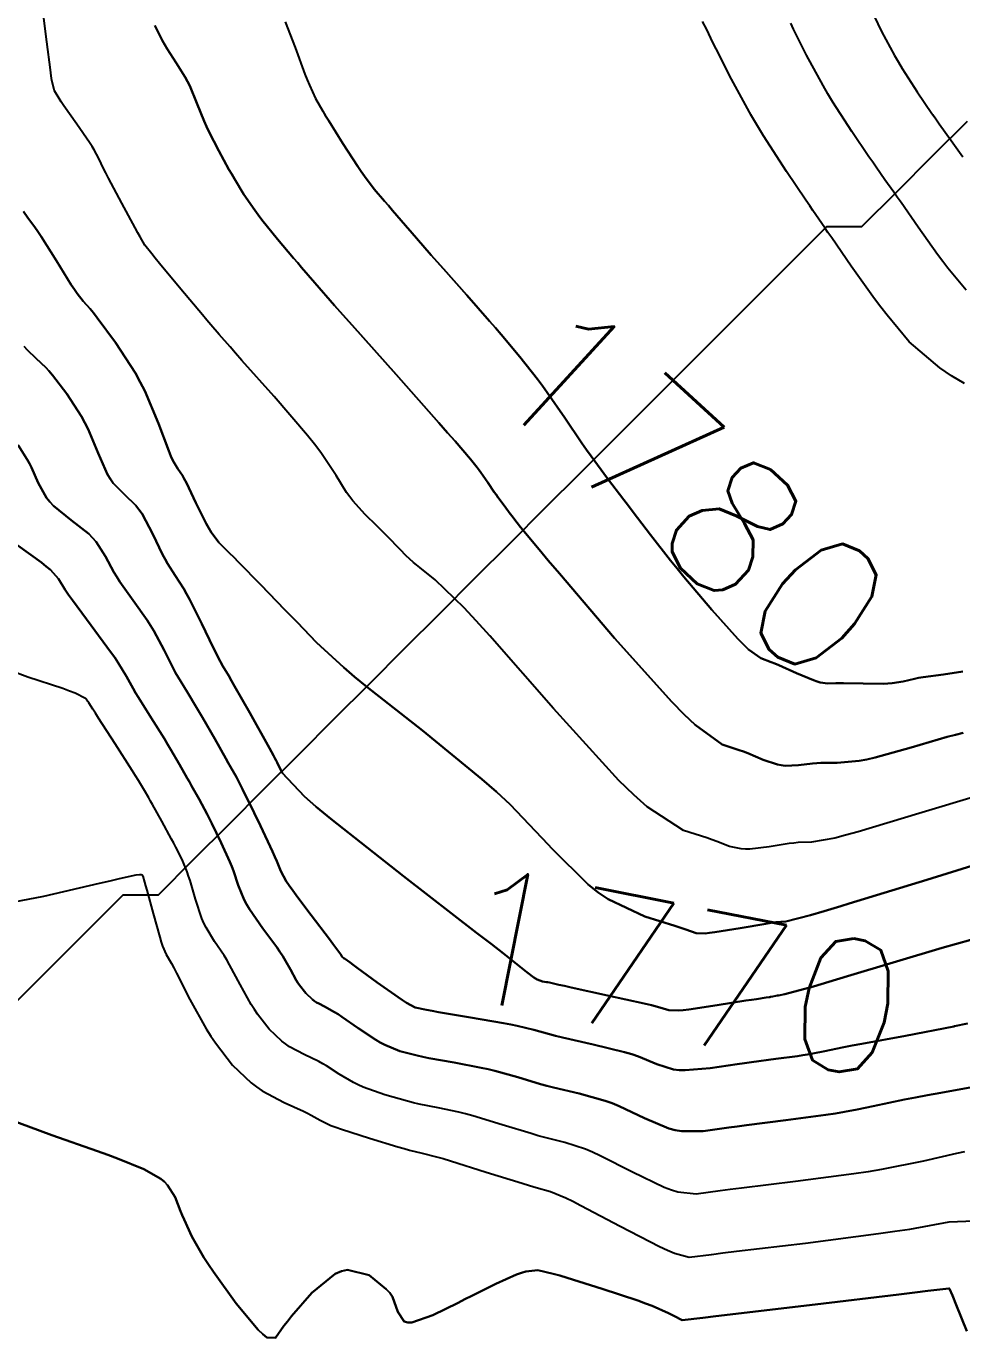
# Model space of a CAD drawing. Header units: metres. Extents: x 837475 to 838479, y 1189012 to 1191015.
# Drawn here: x 837868.24 to 837894.83, y 1189236.82 to 1189274.1 of the extents above; entities that cross this region are included whole.
import ezdxf

# ---------------------------------------------------------------- set-up
doc = ezdxf.new("R2010")
doc.units = ezdxf.units.M
doc.header["$LTSCALE"] = 0.3
for name, color, linetype in [('COTAS 10', 1, 'Continuous'), ('COTAS INT', 252, 'Continuous'), ('DRENAJE', 5, 'Continuous')]:
    doc.layers.add(name, color=color, linetype=linetype)
doc.styles.get("Standard").update_dxf_attribs({"font": 'simplex.shx'})

msp = doc.modelspace()

# ---------------------------------------------------------------- linework, layer by layer
at = {"layer": 'COTAS 10'}
for points, elevation in [([(837875.607, 1189274.225), (837875.883, 1189273.494), (837876.164, 1189272.742), (837876.23, 1189272.576), (837876.291, 1189272.428), (837876.467, 1189272.045), (837876.674, 1189271.688), (837876.753, 1189271.556), (837876.843, 1189271.411), (837877.246, 1189270.765), (837877.666, 1189270.118), (837877.766, 1189269.971), (837877.859, 1189269.838), (837878.134, 1189269.475), (837878.429, 1189269.127), (837878.535, 1189269.003), (837878.651, 1189268.868), (837879.144, 1189268.3), (837878.651, 1189268.868), (837878.535, 1189269.003), (837878.429, 1189269.127), (837878.134, 1189269.475), (837877.859, 1189269.838), (837877.766, 1189269.971), (837877.666, 1189270.118), (837877.246, 1189270.765), (837876.843, 1189271.411), (837876.753, 1189271.556), (837876.734, 1189271.589)], 1780), ([(837894.862, 1189255.758), (837894.316, 1189255.681), (837893.735, 1189255.599), (837893.604, 1189255.577), (837893.486, 1189255.556), (837893.168, 1189255.481), (837892.849, 1189255.427), (837892.732, 1189255.418), (837892.602, 1189255.413), (837892.026, 1189255.417), (837891.472, 1189255.431), (837891.254, 1189255.431), (837891.023, 1189255.417), (837890.809, 1189255.449), (837890.719, 1189255.477), (837890.616, 1189255.514), (837890.134, 1189255.718), (837889.633, 1189255.94), (837889.518, 1189255.988), (837889.414, 1189256.03), (837889.121, 1189256.137), (837888.771, 1189256.39), (837888.629, 1189256.525), (837888.469, 1189256.688), (837887.729, 1189257.512), (837886.936, 1189258.452), (837886.741, 1189258.688), (837886.558, 1189258.914), (837885.986, 1189259.643), (837885.494, 1189260.292), (837885.361, 1189260.467), (837885.229, 1189260.641), (837884.764, 1189261.252), (837884.3, 1189261.88), (837884.169, 1189262.065), (837884.037, 1189262.254), (837883.549, 1189262.974), (837883.053, 1189263.695), (837882.915, 1189263.885), (837882.777, 1189264.07), (837882.276, 1189264.702), (837881.739, 1189265.339), (837881.578, 1189265.526), (837881.411, 1189265.719), (837880.762, 1189266.455), (837880.1, 1189267.203), (837879.924, 1189267.403), (837879.752, 1189267.599), (837879.157, 1189268.283), (837879.144, 1189268.3), (837879.157, 1189268.283), (837879.752, 1189267.599), (837879.924, 1189267.403), (837880.1, 1189267.203), (837880.762, 1189266.455), (837881.411, 1189265.719), (837881.578, 1189265.526), (837881.739, 1189265.339), (837882.276, 1189264.702), (837882.777, 1189264.07), (837882.915, 1189263.885), (837883.053, 1189263.695), (837883.549, 1189262.974), (837884.037, 1189262.254), (837884.169, 1189262.065), (837884.3, 1189261.88), (837884.764, 1189261.252), (837885.229, 1189260.641), (837885.361, 1189260.467), (837885.494, 1189260.292), (837885.986, 1189259.643), (837886.558, 1189258.914), (837886.741, 1189258.688), (837886.936, 1189258.452), (837887.729, 1189257.512), (837888.469, 1189256.688), (837888.629, 1189256.525), (837888.771, 1189256.39), (837889.121, 1189256.137), (837889.414, 1189256.03), (837889.518, 1189255.988), (837889.633, 1189255.94), (837890.134, 1189255.718), (837890.616, 1189255.514), (837890.719, 1189255.477), (837890.809, 1189255.449), (837891.023, 1189255.417), (837891.254, 1189255.431), (837891.472, 1189255.431), (837892.026, 1189255.417), (837892.602, 1189255.413), (837892.732, 1189255.418), (837892.849, 1189255.427), (837893.168, 1189255.481), (837893.486, 1189255.556), (837893.604, 1189255.577), (837893.735, 1189255.599), (837894.316, 1189255.681), (837894.862, 1189255.758)], 1780), ([(837868.013, 1189262.194), (837868.275, 1189261.788), (837868.339, 1189261.673), (837868.398, 1189261.557), (837868.581, 1189261.125), (837868.819, 1189260.696), (837868.915, 1189260.58), (837869.023, 1189260.466), (837869.517, 1189260.067), (837870.019, 1189259.67), (837870.131, 1189259.559), (837870.232, 1189259.446), (837870.499, 1189259.031), (837870.736, 1189258.583), (837870.818, 1189258.449), (837870.907, 1189258.311), (837871.287, 1189257.776), (837871.681, 1189257.218), (837871.779, 1189257.065), (837871.871, 1189256.913), (837872.162, 1189256.369), (837872.42, 1189255.858), (837872.49, 1189255.727), (837872.561, 1189255.6), (837872.813, 1189255.18), (837873.086, 1189254.739), (837873.17, 1189254.598), (837873.257, 1189254.45), (837873.6, 1189253.851), (837873.916, 1189253.287), (837873.987, 1189253.161), (837874.05, 1189253.049), (837874.215, 1189252.754), (837874.39, 1189252.416), (837874.459, 1189252.276), (837874.538, 1189252.117), (837874.897, 1189251.375), (837875.241, 1189250.646), (837875.31, 1189250.495), (837875.367, 1189250.366), (837875.479, 1189250.083), (837875.635, 1189249.806), (837875.719, 1189249.681), (837875.822, 1189249.535), (837875.966, 1189249.342), (837875.822, 1189249.535), (837875.719, 1189249.681), (837875.635, 1189249.806), (837875.479, 1189250.083), (837875.367, 1189250.366), (837875.31, 1189250.495), (837875.241, 1189250.646), (837874.897, 1189251.375), (837874.538, 1189252.117), (837874.459, 1189252.276), (837874.39, 1189252.416), (837874.215, 1189252.754), (837874.05, 1189253.049), (837873.987, 1189253.161), (837873.916, 1189253.287), (837873.6, 1189253.851), (837873.257, 1189254.45), (837873.17, 1189254.598), (837873.086, 1189254.739), (837872.813, 1189255.18), (837872.561, 1189255.6), (837872.49, 1189255.727), (837872.42, 1189255.858), (837872.162, 1189256.369), (837871.871, 1189256.913), (837871.779, 1189257.065), (837871.681, 1189257.218), (837871.287, 1189257.776), (837870.907, 1189258.311), (837870.818, 1189258.449), (837870.736, 1189258.583), (837870.499, 1189259.031), (837870.232, 1189259.446), (837870.131, 1189259.559), (837870.019, 1189259.67), (837869.517, 1189260.067), (837869.023, 1189260.466), (837868.915, 1189260.58), (837868.819, 1189260.696), (837868.581, 1189261.125), (837868.398, 1189261.557), (837868.339, 1189261.673), (837868.275, 1189261.788), (837868.013, 1189262.194)], 1770), ([(837894.993, 1189245.76), (837894.626, 1189245.678), (837894.608, 1189245.675), (837893.23, 1189245.403), (837891.988, 1189245.181), (837891.718, 1189245.131), (837891.48, 1189245.086), (837890.889, 1189244.965), (837890.451, 1189244.878), (837890.31, 1189244.854), (837890.16, 1189244.831), (837889.548, 1189244.749), (837888.856, 1189244.66), (837888.655, 1189244.632), (837888.452, 1189244.603), (837887.685, 1189244.485), (837886.971, 1189244.426), (837886.8, 1189244.433), (837886.64, 1189244.451), (837886.162, 1189244.602), (837885.641, 1189244.82), (837885.455, 1189244.881), (837885.25, 1189244.942), (837884.359, 1189245.162), (837883.484, 1189245.36), (837883.29, 1189245.406), (837883.117, 1189245.449), (837882.665, 1189245.573), (837882.197, 1189245.689), (837882.013, 1189245.727), (837881.807, 1189245.766), (837880.868, 1189245.929), (837879.964, 1189246.081), (837879.779, 1189246.114), (837879.623, 1189246.142), (837879.298, 1189246.212), (837879.048, 1189246.347), (837878.939, 1189246.418), (837878.814, 1189246.502), (837878.221, 1189246.926), (837877.649, 1189247.343), (837877.538, 1189247.424), (837877.447, 1189247.489), (837877.288, 1189247.6), (837877.264, 1189247.613), (837877.257, 1189247.617), (837877.251, 1189247.622), (837877.23, 1189247.642), (837877.21, 1189247.667), (837877.205, 1189247.675), (837877.2, 1189247.684), (837877.181, 1189247.717), (837877.042, 1189247.91), (837876.96, 1189248.019), (837876.86, 1189248.152), (837876.343, 1189248.833), (837875.966, 1189249.342), (837876.343, 1189248.833), (837876.86, 1189248.152), (837876.96, 1189248.019), (837877.042, 1189247.91), (837877.181, 1189247.717), (837877.2, 1189247.684), (837877.205, 1189247.675), (837877.21, 1189247.667), (837877.23, 1189247.642), (837877.251, 1189247.622), (837877.257, 1189247.617), (837877.264, 1189247.613), (837877.288, 1189247.6), (837877.447, 1189247.489), (837877.538, 1189247.424), (837877.649, 1189247.343), (837878.221, 1189246.926), (837878.814, 1189246.502), (837878.939, 1189246.418), (837879.048, 1189246.347), (837879.298, 1189246.212), (837879.623, 1189246.142), (837879.779, 1189246.114), (837879.964, 1189246.081), (837880.868, 1189245.929), (837881.807, 1189245.766), (837882.013, 1189245.727), (837882.197, 1189245.689), (837882.665, 1189245.573), (837883.117, 1189245.449), (837883.29, 1189245.406), (837883.484, 1189245.36), (837884.359, 1189245.162), (837885.25, 1189244.942), (837885.455, 1189244.881), (837885.641, 1189244.82), (837886.162, 1189244.602), (837886.64, 1189244.451), (837886.8, 1189244.433), (837886.971, 1189244.426), (837887.685, 1189244.485), (837888.452, 1189244.603), (837888.655, 1189244.632), (837888.856, 1189244.66), (837889.548, 1189244.749), (837890.16, 1189244.831), (837890.31, 1189244.854), (837890.451, 1189244.878), (837890.889, 1189244.965), (837891.48, 1189245.086), (837891.718, 1189245.131), (837891.988, 1189245.181), (837893.23, 1189245.403), (837894.608, 1189245.675), (837894.626, 1189245.678), (837894.993, 1189245.76)], 1770)]:
    msp.add_lwpolyline(points, dxfattribs=dict(at, elevation=elevation))
at = {"layer": 'COTAS INT'}
for points, elevation in [([(837895.344, 1189252.248), (837893.614, 1189251.722), (837891.883, 1189251.205), (837891.525, 1189251.107), (837891.221, 1189251.029), (837890.561, 1189250.912), (837890.186, 1189250.899), (837890.06, 1189250.886), (837889.926, 1189250.871), (837889.362, 1189250.782), (837888.809, 1189250.715), (837888.681, 1189250.712), (837888.564, 1189250.717), (837888.232, 1189250.79), (837887.872, 1189250.932), (837887.737, 1189250.98), (837887.587, 1189251.03), (837886.921, 1189251.242), (837885.889, 1189251.916), (837885.509, 1189252.258), (837885.088, 1189252.668), (837883.229, 1189254.706), (837881.419, 1189256.776), (837881.03, 1189257.204), (837880.69, 1189257.57), (837879.864, 1189258.37), (837879.427, 1189258.714), (837879.332, 1189258.792), (837879.247, 1189258.863), (837879.034, 1189259.059), (837878.882, 1189259.219), (837878.836, 1189259.267), (837878.787, 1189259.317), (837878.598, 1189259.512), (837878.364, 1189259.747), (837878.288, 1189259.822), (837878.208, 1189259.902), (837877.874, 1189260.225), (837877.527, 1189260.608), (837877.437, 1189260.725), (837877.349, 1189260.848), (837877.056, 1189261.33), (837876.618, 1189261.987), (837876.439, 1189262.22), (837876.235, 1189262.474), (837875.289, 1189263.577), (837874.375, 1189264.605), (837874.191, 1189264.812), (837874.037, 1189264.986), (837873.727, 1189265.337), (837873.49, 1189265.616), (837873.381, 1189265.745), (837873.254, 1189265.897), (837872.636, 1189266.632), (837872.03, 1189267.36), (837871.909, 1189267.506), (837871.809, 1189267.629), (837871.618, 1189267.875), (837871.482, 1189268.114), (837871.416, 1189268.232), (837871.339, 1189268.374), (837870.958, 1189269.073), (837870.579, 1189269.784), (837870.502, 1189269.933), (837870.437, 1189270.06), (837870.304, 1189270.345), (837870.175, 1189270.585), (837870.113, 1189270.684), (837870.039, 1189270.797), (837869.678, 1189271.321), (837869.315, 1189271.841), (837869.241, 1189271.951), (837869.178, 1189272.047), (837869.045, 1189272.27), (837868.976, 1189272.559), (837868.953, 1189272.697), (837868.929, 1189272.86), (837868.827, 1189273.656), (837868.725, 1189274.479)], 1776), ([(837895.344, 1189252.248), (837893.614, 1189251.722), (837891.883, 1189251.205), (837891.525, 1189251.107), (837891.221, 1189251.029), (837890.561, 1189250.912), (837890.186, 1189250.899), (837890.06, 1189250.886), (837889.926, 1189250.871), (837889.362, 1189250.782), (837888.809, 1189250.715), (837888.681, 1189250.712), (837888.564, 1189250.717), (837888.232, 1189250.79), (837887.872, 1189250.932), (837887.737, 1189250.98), (837887.587, 1189251.03), (837886.921, 1189251.242), (837885.889, 1189251.916), (837885.509, 1189252.258), (837885.088, 1189252.668), (837883.229, 1189254.706), (837881.419, 1189256.776), (837881.03, 1189257.204), (837880.69, 1189257.57), (837879.864, 1189258.37), (837879.427, 1189258.714), (837879.332, 1189258.792), (837879.247, 1189258.863), (837879.034, 1189259.059), (837878.882, 1189259.219), (837878.836, 1189259.267), (837878.787, 1189259.317), (837878.598, 1189259.512), (837878.364, 1189259.747), (837878.288, 1189259.822), (837878.208, 1189259.902), (837877.874, 1189260.225), (837877.527, 1189260.608), (837877.437, 1189260.725), (837877.349, 1189260.848), (837877.056, 1189261.33), (837876.618, 1189261.987), (837876.439, 1189262.22), (837876.235, 1189262.474), (837875.289, 1189263.577), (837874.375, 1189264.605), (837874.191, 1189264.812), (837874.037, 1189264.986), (837873.727, 1189265.337), (837873.49, 1189265.616), (837873.381, 1189265.745), (837873.254, 1189265.897), (837872.636, 1189266.632), (837872.03, 1189267.36), (837871.909, 1189267.506), (837871.809, 1189267.629), (837871.618, 1189267.875), (837871.482, 1189268.114), (837871.416, 1189268.232), (837871.339, 1189268.374), (837870.958, 1189269.073), (837870.579, 1189269.784), (837870.502, 1189269.933), (837870.437, 1189270.06), (837870.304, 1189270.345), (837870.175, 1189270.585), (837870.113, 1189270.684), (837870.039, 1189270.797), (837869.678, 1189271.321), (837869.315, 1189271.841), (837869.241, 1189271.951), (837869.178, 1189272.047), (837869.045, 1189272.27), (837868.976, 1189272.559), (837868.953, 1189272.697), (837868.929, 1189272.86), (837868.827, 1189273.656), (837868.725, 1189274.479)], 1776), ([(837892.249, 1189274.589), (837892.549, 1189273.953), (837892.921, 1189273.271), (837893.031, 1189273.085), (837893.142, 1189272.899), (837893.568, 1189272.236), (837893.984, 1189271.625), (837894.09, 1189271.472), (837894.193, 1189271.326), (837894.528, 1189270.858), (837894.864, 1189270.391)], 1786), ([(837894.869, 1189254.019), (837894.652, 1189253.965), (837894.415, 1189253.902), (837893.391, 1189253.601), (837892.366, 1189253.316), (837892.129, 1189253.263), (837891.911, 1189253.221), (837891.294, 1189253.164), (837890.829, 1189253.165), (837890.708, 1189253.159), (837890.59, 1189253.151), (837890.192, 1189253.099), (837889.809, 1189253.082), (837889.7, 1189253.095), (837889.59, 1189253.115), (837889.183, 1189253.254), (837888.753, 1189253.436), (837888.628, 1189253.484), (837888.501, 1189253.53), (837888.021, 1189253.69), (837887.251, 1189254.245), (837886.94, 1189254.542), (837886.587, 1189254.901), (837884.962, 1189256.712), (837883.396, 1189258.543), (837883.081, 1189258.914), (837882.817, 1189259.226), (837882.291, 1189259.863), (837882.103, 1189260.112), (837882.052, 1189260.179), (837882.001, 1189260.245), (837881.823, 1189260.479), (837881.646, 1189260.72), (837881.595, 1189260.79), (837881.545, 1189260.863), (837881.358, 1189261.138), (837881.168, 1189261.414), (837881.115, 1189261.487), (837881.063, 1189261.558), (837880.871, 1189261.8), (837880.43, 1189262.308), (837880.219, 1189262.547), (837879.971, 1189262.828), (837878.754, 1189264.199), (837877.507, 1189265.601), (837877.239, 1189265.903), (837877.006, 1189266.167), (837876.442, 1189266.81), (837876.071, 1189267.242), (837875.958, 1189267.374), (837875.841, 1189267.512), (837875.385, 1189268.054), (837874.944, 1189268.599), (837874.838, 1189268.739), (837874.738, 1189268.873), (837874.432, 1189269.32), (837874.162, 1189269.762), (837874.085, 1189269.894), (837874.006, 1189270.031), (837873.713, 1189270.559), (837873.435, 1189271.106), (837873.366, 1189271.255), (837873.3, 1189271.401), (837873.093, 1189271.92), (837872.891, 1189272.405), (837872.829, 1189272.531), (837872.764, 1189272.653), (837872.508, 1189273.064), (837872.247, 1189273.462), (837872.18, 1189273.575), (837872.115, 1189273.691), (837871.897, 1189274.12)], 1778), ([(837871.897, 1189274.12), (837872.115, 1189273.691), (837872.18, 1189273.575), (837872.247, 1189273.462), (837872.508, 1189273.064), (837872.764, 1189272.653), (837872.829, 1189272.531), (837872.891, 1189272.405), (837873.093, 1189271.92), (837873.3, 1189271.401), (837873.366, 1189271.255), (837873.435, 1189271.106), (837873.713, 1189270.559), (837874.006, 1189270.031), (837874.085, 1189269.894), (837874.162, 1189269.762), (837874.432, 1189269.32), (837874.738, 1189268.873), (837874.838, 1189268.739), (837874.944, 1189268.599), (837875.385, 1189268.054), (837875.841, 1189267.512), (837875.958, 1189267.374), (837876.071, 1189267.242), (837876.442, 1189266.81), (837877.006, 1189266.167), (837877.239, 1189265.903), (837877.507, 1189265.601), (837878.754, 1189264.199), (837879.971, 1189262.828), (837880.219, 1189262.547), (837880.43, 1189262.308), (837880.871, 1189261.8), (837881.063, 1189261.558), (837881.115, 1189261.487), (837881.168, 1189261.414), (837881.358, 1189261.138), (837881.545, 1189260.863), (837881.595, 1189260.79), (837881.646, 1189260.72), (837881.823, 1189260.479), (837882.001, 1189260.245), (837882.052, 1189260.179), (837882.103, 1189260.112), (837882.291, 1189259.863), (837882.817, 1189259.226), (837883.081, 1189258.914), (837883.396, 1189258.543), (837884.962, 1189256.712), (837886.587, 1189254.901), (837886.94, 1189254.542), (837887.251, 1189254.245), (837888.021, 1189253.69), (837888.501, 1189253.53), (837888.628, 1189253.484), (837888.753, 1189253.436), (837889.183, 1189253.254), (837889.59, 1189253.115), (837889.7, 1189253.095), (837889.809, 1189253.082), (837890.192, 1189253.099), (837890.59, 1189253.151), (837890.708, 1189253.159), (837890.829, 1189253.165), (837891.294, 1189253.164), (837891.911, 1189253.221), (837892.129, 1189253.263), (837892.366, 1189253.316), (837893.391, 1189253.601), (837894.415, 1189253.902), (837894.652, 1189253.965), (837894.869, 1189254.019)], 1778), ([(837888.289, 1189272.602), (837887.85, 1189273.458), (837887.766, 1189273.625), (837887.698, 1189273.762), (837887.585, 1189274.007), (837887.463, 1189274.237)], 1782), ([(837894.912, 1189263.945), (837894.538, 1189264.17), (837894.205, 1189264.39), (837893.334, 1189265.131), (837892.711, 1189265.888), (837892.534, 1189266.117), (837892.355, 1189266.355), (837891.691, 1189267.282), (837891.138, 1189268.085), (837891.028, 1189268.243), (837890.938, 1189268.374), (837890.769, 1189268.617), (837890.599, 1189268.863), (837890.509, 1189268.997), (837890.4, 1189269.158), (837889.847, 1189269.978), (837889.196, 1189270.991), (837889.026, 1189271.275), (837888.859, 1189271.56), (837888.289, 1189272.602), (837887.85, 1189273.458), (837887.766, 1189273.625), (837887.698, 1189273.762), (837887.585, 1189274.007), (837887.463, 1189274.237)], 1782), ([(837894.956, 1189266.602), (837894.439, 1189267.23), (837894.292, 1189267.42), (837894.143, 1189267.617), (837893.592, 1189268.387), (837893.106, 1189269.09), (837892.998, 1189269.245), (837892.901, 1189269.383), (837892.648, 1189269.737), (837892.396, 1189270.095), (837892.3, 1189270.234), (837892.192, 1189270.392), (837891.707, 1189271.107), (837891.169, 1189271.945), (837891.028, 1189272.18), (837890.89, 1189272.416), (837890.419, 1189273.278), (837890.05, 1189274.023), (837889.976, 1189274.185)], 1784), ([(837894.912, 1189263.945), (837894.538, 1189264.17), (837894.205, 1189264.39), (837893.334, 1189265.131), (837892.711, 1189265.888), (837892.534, 1189266.117), (837892.355, 1189266.355), (837891.691, 1189267.282), (837891.138, 1189268.085), (837891.028, 1189268.243), (837890.938, 1189268.374), (837890.769, 1189268.617), (837890.599, 1189268.863), (837890.509, 1189268.997), (837890.4, 1189269.158), (837889.847, 1189269.978), (837889.196, 1189270.991), (837889.026, 1189271.275), (837888.859, 1189271.56), (837888.843, 1189271.589)], 1782), ([(837894.956, 1189266.602), (837894.439, 1189267.23), (837894.292, 1189267.42), (837894.143, 1189267.617), (837893.592, 1189268.387), (837893.106, 1189269.09), (837892.998, 1189269.245), (837892.901, 1189269.383), (837892.648, 1189269.737), (837892.396, 1189270.095), (837892.3, 1189270.234), (837892.192, 1189270.392), (837891.707, 1189271.107), (837891.398, 1189271.589)], 1784), ([(837894.009, 1189271.589), (837894.09, 1189271.472), (837894.193, 1189271.326), (837894.528, 1189270.858), (837894.864, 1189270.391)], 1786), ([(837868.166, 1189268.833), (837868.288, 1189268.658), (837868.493, 1189268.391), (837868.576, 1189268.269), (837868.67, 1189268.126), (837869.1, 1189267.433), (837869.524, 1189266.754), (837869.613, 1189266.619), (837869.689, 1189266.507), (837869.865, 1189266.292), (837870.063, 1189266.071), (837870.155, 1189265.955), (837870.262, 1189265.815), (837870.78, 1189265.113), (837871.345, 1189264.237), (837871.482, 1189263.989), (837871.61, 1189263.738), (837872.003, 1189262.808), (837872.292, 1189262.034), (837872.355, 1189261.882), (837872.411, 1189261.755), (837872.549, 1189261.521), (837872.683, 1189261.336), (837872.736, 1189261.241), (837872.795, 1189261.128), (837873.066, 1189260.558), (837873.358, 1189259.964), (837873.431, 1189259.834), (837873.5, 1189259.719), (837873.721, 1189259.43), (837874.024, 1189259.129), (837874.145, 1189259.007), (837874.281, 1189258.869), (837874.908, 1189258.228), (837875.596, 1189257.519), (837875.771, 1189257.337), (837875.94, 1189257.162), (837876.493, 1189256.582), (837877.266, 1189255.871), (837877.573, 1189255.613), (837877.919, 1189255.329), (837879.507, 1189254.081), (837881.195, 1189252.704), (837881.606, 1189252.337), (837881.993, 1189251.978), (837883.074, 1189250.849), (837881.993, 1189251.978), (837881.606, 1189252.337), (837881.195, 1189252.704), (837879.507, 1189254.081), (837877.919, 1189255.329), (837877.573, 1189255.613), (837877.266, 1189255.871), (837876.493, 1189256.582), (837875.94, 1189257.162), (837875.771, 1189257.337), (837875.596, 1189257.519), (837874.908, 1189258.228), (837874.281, 1189258.869), (837874.145, 1189259.007), (837874.024, 1189259.129), (837873.721, 1189259.43), (837873.5, 1189259.719), (837873.431, 1189259.834), (837873.358, 1189259.964), (837873.066, 1189260.558), (837872.795, 1189261.128), (837872.736, 1189261.241), (837872.683, 1189261.336), (837872.549, 1189261.521), (837872.411, 1189261.755), (837872.355, 1189261.882), (837872.292, 1189262.034), (837872.003, 1189262.808), (837871.61, 1189263.738), (837871.482, 1189263.989), (837871.345, 1189264.237), (837870.78, 1189265.113), (837870.262, 1189265.815), (837870.155, 1189265.955), (837870.063, 1189266.071), (837869.865, 1189266.292), (837869.689, 1189266.507), (837869.613, 1189266.619), (837869.524, 1189266.754), (837869.1, 1189267.433), (837868.67, 1189268.126), (837868.576, 1189268.269), (837868.493, 1189268.391), (837868.288, 1189268.658), (837868.166, 1189268.833)], 1774), ([(837868.185, 1189265.003), (837868.267, 1189264.903), (837868.524, 1189264.655), (837868.797, 1189264.406), (837868.888, 1189264.305), (837868.986, 1189264.189), (837869.396, 1189263.653), (837869.81, 1189263.013), (837869.91, 1189262.831), (837870.004, 1189262.647), (837870.292, 1189261.967), (837870.556, 1189261.365), (837870.635, 1189261.231), (837870.717, 1189261.111), (837871.033, 1189260.794), (837871.36, 1189260.484), (837871.448, 1189260.368), (837871.535, 1189260.239), (837871.84, 1189259.667), (837872.12, 1189259.086), (837872.191, 1189258.952), (837872.259, 1189258.83), (837872.48, 1189258.487), (837872.719, 1189258.114), (837872.798, 1189257.973), (837872.882, 1189257.816), (837873.233, 1189257.115), (837873.56, 1189256.441), (837873.63, 1189256.301), (837873.691, 1189256.181), (837873.834, 1189255.918), (837874.002, 1189255.634), (837874.078, 1189255.501), (837874.167, 1189255.345), (837874.595, 1189254.586), (837875.158, 1189253.584), (837875.274, 1189253.378), (837875.322, 1189253.281), (837875.346, 1189253.232), (837875.375, 1189253.173), (837875.516, 1189252.88), (837876.149, 1189252.212), (837876.475, 1189251.929), (837876.149, 1189252.212), (837875.516, 1189252.88), (837875.375, 1189253.173), (837875.346, 1189253.232), (837875.322, 1189253.281), (837875.274, 1189253.378), (837875.158, 1189253.584), (837874.595, 1189254.586), (837874.167, 1189255.345), (837874.078, 1189255.501), (837874.002, 1189255.634), (837873.834, 1189255.918), (837873.691, 1189256.181), (837873.63, 1189256.301), (837873.56, 1189256.441), (837873.233, 1189257.115), (837872.882, 1189257.816), (837872.798, 1189257.973), (837872.719, 1189258.114), (837872.48, 1189258.487), (837872.259, 1189258.83), (837872.191, 1189258.952), (837872.12, 1189259.086), (837871.84, 1189259.667), (837871.535, 1189260.239), (837871.448, 1189260.368), (837871.36, 1189260.484), (837871.033, 1189260.794), (837870.717, 1189261.111), (837870.635, 1189261.231), (837870.556, 1189261.365), (837870.292, 1189261.967), (837870.004, 1189262.647), (837869.91, 1189262.831), (837869.81, 1189263.013), (837869.396, 1189263.653), (837868.986, 1189264.189), (837868.888, 1189264.305), (837868.797, 1189264.406), (837868.524, 1189264.655), (837868.267, 1189264.903), (837868.185, 1189265.003)], 1772), ([(837868.002, 1189259.339), (837868.678, 1189258.857), (837868.814, 1189258.749), (837868.929, 1189258.653), (837869.157, 1189258.396), (837869.351, 1189258.08), (837869.445, 1189257.945), (837869.555, 1189257.791), (837870.094, 1189257.065), (837870.643, 1189256.322), (837870.759, 1189256.157), (837870.86, 1189256.009), (837871.092, 1189255.622), (837871.279, 1189255.275), (837871.35, 1189255.153), (837871.43, 1189255.02), (837871.792, 1189254.443), (837872.17, 1189253.844), (837872.261, 1189253.696), (837872.346, 1189253.556), (837872.604, 1189253.115), (837872.821, 1189252.727), (837872.881, 1189252.621), (837872.941, 1189252.514), (837873.156, 1189252.13), (837873.382, 1189251.708), (837873.449, 1189251.577), (837873.519, 1189251.44), (837873.785, 1189250.896), (837874.03, 1189250.356), (837874.085, 1189250.221), (837874.134, 1189250.093), (837874.268, 1189249.684), (837874.436, 1189249.274), (837874.507, 1189249.145), (837874.588, 1189249.009), (837874.969, 1189248.461), (837875.364, 1189247.922), (837875.453, 1189247.791), (837875.533, 1189247.669), (837875.611, 1189247.536), (837875.533, 1189247.669), (837875.453, 1189247.791), (837875.364, 1189247.922), (837874.969, 1189248.461), (837874.588, 1189249.009), (837874.507, 1189249.145), (837874.436, 1189249.274), (837874.268, 1189249.684), (837874.134, 1189250.093), (837874.085, 1189250.221), (837874.03, 1189250.356), (837873.785, 1189250.896), (837873.519, 1189251.44), (837873.449, 1189251.577), (837873.382, 1189251.708), (837873.156, 1189252.13), (837872.941, 1189252.514), (837872.881, 1189252.621), (837872.821, 1189252.727), (837872.604, 1189253.115), (837872.346, 1189253.556), (837872.261, 1189253.696), (837872.17, 1189253.844), (837871.792, 1189254.443), (837871.43, 1189255.02), (837871.35, 1189255.153), (837871.279, 1189255.275), (837871.092, 1189255.622), (837870.86, 1189256.009), (837870.759, 1189256.157), (837870.643, 1189256.322), (837870.094, 1189257.065), (837869.555, 1189257.791), (837869.445, 1189257.945), (837869.351, 1189258.08), (837869.157, 1189258.396), (837868.929, 1189258.653), (837868.814, 1189258.749), (837868.678, 1189258.857), (837868.002, 1189259.339)], 1768), ([(837894.911, 1189242.106), (837894.683, 1189242.057), (837893.741, 1189241.844), (837892.555, 1189241.609), (837892.173, 1189241.545), (837891.767, 1189241.482), (837890.108, 1189241.261), (837888.574, 1189241.075), (837888.247, 1189241.034), (837887.962, 1189240.997), (837887.286, 1189240.903), (837886.765, 1189240.961), (837886.578, 1189241.019), (837886.371, 1189241.096), (837885.471, 1189241.531), (837884.554, 1189241.998), (837884.337, 1189242.096), (837884.137, 1189242.181), (837883.549, 1189242.374), (837882.982, 1189242.516), (837882.796, 1189242.568), (837882.596, 1189242.626), (837881.767, 1189242.881), (837880.934, 1189243.131), (837880.731, 1189243.186), (837880.54, 1189243.235), (837879.952, 1189243.359), (837879.409, 1189243.467), (837879.247, 1189243.505), (837879.08, 1189243.548), (837878.434, 1189243.732), (837877.821, 1189243.949), (837877.675, 1189244.012), (837877.54, 1189244.076), (837877.136, 1189244.315), (837876.778, 1189244.551), (837876.672, 1189244.612), (837876.563, 1189244.672), (837876.143, 1189244.872), (837875.723, 1189245.098), (837875.613, 1189245.174), (837875.507, 1189245.256), (837875.149, 1189245.599), (837874.817, 1189246.025), (837874.727, 1189246.159), (837874.638, 1189246.3), (837874.324, 1189246.867), (837874.025, 1189247.427), (837873.946, 1189247.564), (837873.867, 1189247.692), (837873.596, 1189248.089), (837873.354, 1189248.482), (837873.294, 1189248.608), (837873.237, 1189248.742), (837873.058, 1189249.286), (837872.902, 1189249.82), (837872.86, 1189249.947), (837872.819, 1189250.065), (837872.674, 1189250.418), (837872.499, 1189250.764), (837872.439, 1189250.878), (837872.374, 1189251), (837872.097, 1189251.505), (837871.833, 1189251.979), (837871.776, 1189252.08), (837871.727, 1189252.168), (837871.608, 1189252.38), (837871.436, 1189252.661), (837871.353, 1189252.793), (837871.254, 1189252.949), (837870.77, 1189253.706), (837870.3, 1189254.439), (837870.21, 1189254.579), (837870.138, 1189254.692), (837870.021, 1189254.875), (837870.006, 1189254.897), (837869.997, 1189254.909), (837869.986, 1189254.924), (837869.93, 1189254.998), (837869.637, 1189255.146), (837869.477, 1189255.207), (837869.283, 1189255.277), (837868.293, 1189255.604), (837867.274, 1189255.981)], 1766), ([(837894.911, 1189242.106), (837894.683, 1189242.057), (837893.741, 1189241.844), (837892.555, 1189241.609), (837892.173, 1189241.545), (837891.767, 1189241.482), (837890.108, 1189241.261), (837888.574, 1189241.075), (837888.247, 1189241.034), (837887.962, 1189240.997), (837887.286, 1189240.903), (837886.765, 1189240.961), (837886.578, 1189241.019), (837886.371, 1189241.096), (837885.471, 1189241.531), (837884.554, 1189241.998), (837884.337, 1189242.096), (837884.137, 1189242.181), (837883.549, 1189242.374), (837882.982, 1189242.516), (837882.796, 1189242.568), (837882.596, 1189242.626), (837881.767, 1189242.881), (837880.934, 1189243.131), (837880.731, 1189243.186), (837880.54, 1189243.235), (837879.952, 1189243.359), (837879.409, 1189243.467), (837879.247, 1189243.505), (837879.08, 1189243.548), (837878.434, 1189243.732), (837877.821, 1189243.949), (837877.675, 1189244.012), (837877.54, 1189244.076), (837877.136, 1189244.315), (837876.778, 1189244.551), (837876.672, 1189244.612), (837876.563, 1189244.672), (837876.143, 1189244.872), (837875.723, 1189245.098), (837875.613, 1189245.174), (837875.507, 1189245.256), (837875.149, 1189245.599), (837874.817, 1189246.025), (837874.727, 1189246.159), (837874.638, 1189246.3), (837874.324, 1189246.867), (837874.025, 1189247.427), (837873.946, 1189247.564), (837873.867, 1189247.692), (837873.596, 1189248.089), (837873.354, 1189248.482), (837873.294, 1189248.608), (837873.237, 1189248.742), (837873.058, 1189249.286), (837872.902, 1189249.82), (837872.86, 1189249.947), (837872.819, 1189250.065), (837872.674, 1189250.418), (837872.499, 1189250.764), (837872.439, 1189250.878), (837872.374, 1189251), (837872.097, 1189251.505), (837871.833, 1189251.979), (837871.776, 1189252.08), (837871.727, 1189252.168), (837871.608, 1189252.38), (837871.436, 1189252.661), (837871.353, 1189252.793), (837871.254, 1189252.949), (837870.77, 1189253.706), (837870.3, 1189254.439), (837870.21, 1189254.579), (837870.138, 1189254.692), (837870.021, 1189254.875), (837870.006, 1189254.897), (837869.997, 1189254.909), (837869.986, 1189254.924), (837869.93, 1189254.998), (837869.637, 1189255.146), (837869.477, 1189255.207), (837869.283, 1189255.277), (837868.293, 1189255.604), (837867.274, 1189255.981)], 1766), ([(837895.092, 1189248.136), (837894.274, 1189247.909), (837891.586, 1189247.1), (837891.055, 1189246.942), (837890.617, 1189246.813), (837889.803, 1189246.589), (837889.622, 1189246.556), (837889.583, 1189246.549), (837889.548, 1189246.542), (837889.462, 1189246.525), (837889.399, 1189246.512), (837889.378, 1189246.509), (837889.357, 1189246.505), (837889.268, 1189246.494), (837888.996, 1189246.453), (837888.86, 1189246.432), (837888.696, 1189246.406), (837887.884, 1189246.276), (837887.073, 1189246.158), (837886.911, 1189246.14), (837886.775, 1189246.128), (837886.508, 1189246.137), (837886.185, 1189246.232), (837886.013, 1189246.274), (837885.807, 1189246.322), (837884.764, 1189246.556), (837883.735, 1189246.781), (837883.537, 1189246.825), (837883.377, 1189246.86), (837883.113, 1189246.919), (837883.072, 1189246.928), (837883.052, 1189246.932), (837883.029, 1189246.936), (837882.916, 1189246.955), (837882.764, 1189247.009), (837882.717, 1189247.035), (837882.668, 1189247.066), (837882.47, 1189247.219), (837881.803, 1189247.748), (837881.458, 1189248.017), (837881.043, 1189248.338), (837878.966, 1189249.94), (837876.897, 1189251.575), (837876.488, 1189251.917), (837876.475, 1189251.929), (837876.488, 1189251.917), (837876.897, 1189251.575), (837878.966, 1189249.94), (837881.043, 1189248.338), (837881.458, 1189248.017), (837881.803, 1189247.748), (837882.47, 1189247.219), (837882.668, 1189247.066), (837882.717, 1189247.035), (837882.764, 1189247.009), (837882.916, 1189246.955), (837883.029, 1189246.936), (837883.052, 1189246.932), (837883.072, 1189246.928), (837883.113, 1189246.919), (837883.377, 1189246.86), (837883.537, 1189246.825), (837883.735, 1189246.781), (837884.764, 1189246.556), (837885.807, 1189246.322), (837886.013, 1189246.274), (837886.185, 1189246.232), (837886.508, 1189246.137), (837886.775, 1189246.128), (837886.911, 1189246.14), (837887.073, 1189246.158), (837887.884, 1189246.276), (837888.696, 1189246.406), (837888.86, 1189246.432), (837888.996, 1189246.453), (837889.268, 1189246.494), (837889.357, 1189246.505), (837889.378, 1189246.509), (837889.399, 1189246.512), (837889.462, 1189246.525), (837889.548, 1189246.542), (837889.583, 1189246.549), (837889.622, 1189246.556), (837889.803, 1189246.589), (837890.617, 1189246.813), (837891.055, 1189246.942), (837891.586, 1189247.1), (837894.274, 1189247.909), (837895.092, 1189248.136)], 1772), ([(837896.272, 1189250.595), (837893.838, 1189249.843), (837891.631, 1189249.166), (837891.399, 1189249.094), (837890.922, 1189248.952), (837890.53, 1189248.838), (837889.828, 1189248.66), (837889.543, 1189248.633), (837889.413, 1189248.614), (837889.262, 1189248.59), (837888.532, 1189248.465), (837887.81, 1189248.348), (837887.663, 1189248.33), (837887.538, 1189248.318), (837887.281, 1189248.327), (837886.991, 1189248.429), (837886.847, 1189248.475), (837886.674, 1189248.53), (837885.82, 1189248.795), (837884.786, 1189249.286), (837884.5, 1189249.483), (837884.214, 1189249.706), (837883.183, 1189250.734), (837883.074, 1189250.849), (837883.183, 1189250.734), (837884.214, 1189249.706), (837884.5, 1189249.483), (837884.786, 1189249.286), (837885.82, 1189248.795), (837886.674, 1189248.53), (837886.847, 1189248.475), (837886.991, 1189248.429), (837887.281, 1189248.327), (837887.538, 1189248.318), (837887.663, 1189248.33), (837887.81, 1189248.348), (837888.532, 1189248.465), (837889.262, 1189248.59), (837889.413, 1189248.614), (837889.543, 1189248.633), (837889.828, 1189248.66), (837890.53, 1189248.838), (837890.922, 1189248.952), (837891.399, 1189249.094), (837891.631, 1189249.166), (837893.838, 1189249.843), (837896.272, 1189250.595)], 1774), ([(837867.1, 1189249.062), (837868.741, 1189249.375), (837870.322, 1189249.743), (837870.634, 1189249.815), (837870.891, 1189249.874), (837871.368, 1189249.981), (837871.469, 1189249.994), (837871.49, 1189249.994), (837871.507, 1189249.993), (837871.541, 1189249.978), (837871.553, 1189249.957), (837871.557, 1189249.949), (837871.562, 1189249.94), (837871.608, 1189249.775), (837871.635, 1189249.673), (837871.669, 1189249.546), (837871.847, 1189248.887), (837872.038, 1189248.209), (837872.081, 1189248.072), (837872.12, 1189247.956), (837872.223, 1189247.717), (837872.371, 1189247.462), (837872.438, 1189247.336), (837872.517, 1189247.186), (837872.895, 1189246.443), (837873.357, 1189245.609), (837873.488, 1189245.401), (837873.62, 1189245.204), (837874.108, 1189244.577), (837874.635, 1189244.072), (837874.791, 1189243.952), (837874.952, 1189243.84), (837875.57, 1189243.508), (837876.121, 1189243.263), (837876.239, 1189243.206), (837876.343, 1189243.155), (837876.593, 1189243.01), (837876.902, 1189242.862), (837877.043, 1189242.809), (837877.208, 1189242.75), (837878.002, 1189242.493), (837878.809, 1189242.251), (837878.981, 1189242.201), (837879.132, 1189242.16), (837879.494, 1189242.074), (837879.906, 1189241.97), (837880.089, 1189241.916), (837880.302, 1189241.853), (837881.319, 1189241.535), (837882.336, 1189241.214), (837882.549, 1189241.149), (837882.732, 1189241.094), (837883.144, 1189240.98), (837883.58, 1189240.8), (837883.778, 1189240.703), (837884.01, 1189240.586), (837885.125, 1189239.995), (837886.237, 1189239.419), (837886.467, 1189239.312), (837886.663, 1189239.228), (837887.087, 1189239.113), (837887.717, 1189239.195), (837888.043, 1189239.235), (837888.433, 1189239.282), (837890.389, 1189239.517), (837892.465, 1189239.783), (837892.931, 1189239.85), (837893.351, 1189239.914), (837894.475, 1189240.123), (837895.182, 1189240.152)], 1764), ([(837867.1, 1189249.062), (837868.741, 1189249.375), (837870.322, 1189249.743), (837870.634, 1189249.815), (837870.891, 1189249.874), (837871.368, 1189249.981), (837871.469, 1189249.994), (837871.49, 1189249.994), (837871.507, 1189249.993), (837871.541, 1189249.978), (837871.553, 1189249.957), (837871.557, 1189249.949), (837871.562, 1189249.94), (837871.608, 1189249.775), (837871.635, 1189249.673), (837871.669, 1189249.546), (837871.847, 1189248.887), (837872.038, 1189248.209), (837872.081, 1189248.072), (837872.12, 1189247.956), (837872.223, 1189247.717), (837872.371, 1189247.462), (837872.438, 1189247.336), (837872.517, 1189247.186), (837872.895, 1189246.443), (837873.357, 1189245.609), (837873.488, 1189245.401), (837873.62, 1189245.204), (837874.108, 1189244.577), (837874.635, 1189244.072), (837874.791, 1189243.952), (837874.952, 1189243.84), (837875.57, 1189243.508), (837876.121, 1189243.263), (837876.239, 1189243.206), (837876.343, 1189243.155), (837876.593, 1189243.01), (837876.902, 1189242.862), (837877.043, 1189242.809), (837877.208, 1189242.75), (837878.002, 1189242.493), (837878.809, 1189242.251), (837878.981, 1189242.201), (837879.132, 1189242.16), (837879.494, 1189242.074), (837879.906, 1189241.97), (837880.089, 1189241.916), (837880.302, 1189241.853), (837881.319, 1189241.535), (837882.336, 1189241.214), (837882.549, 1189241.149), (837882.732, 1189241.094), (837883.144, 1189240.98), (837883.58, 1189240.8), (837883.778, 1189240.703), (837884.01, 1189240.586), (837885.125, 1189239.995), (837886.237, 1189239.419), (837886.467, 1189239.312), (837886.663, 1189239.228), (837887.087, 1189239.113), (837887.717, 1189239.195), (837888.043, 1189239.235), (837888.433, 1189239.282), (837890.389, 1189239.517), (837892.465, 1189239.783), (837892.931, 1189239.85), (837893.351, 1189239.914), (837894.475, 1189240.123), (837895.182, 1189240.152)], 1764), ([(837895.322, 1189243.984), (837894.237, 1189243.788), (837893.859, 1189243.719), (837893.519, 1189243.654), (837893.207, 1189243.593), (837892.315, 1189243.404), (837891.854, 1189243.313), (837892.315, 1189243.404), (837893.207, 1189243.593), (837893.519, 1189243.654), (837893.859, 1189243.719), (837894.237, 1189243.788), (837895.322, 1189243.984)], 1768), ([(837867.723, 1189243.045), (837868.967, 1189242.586), (837870.269, 1189242.132), (837870.567, 1189242.024), (837870.837, 1189241.922), (837871.586, 1189241.617), (837872.069, 1189241.338), (837872.173, 1189241.253), (837872.263, 1189241.165), (837872.477, 1189240.819), (837872.628, 1189240.425), (837872.677, 1189240.306), (837872.731, 1189240.184), (837872.952, 1189239.707), (837873.293, 1189239.108), (837873.423, 1189238.908), (837873.567, 1189238.694), (837874.213, 1189237.798), (837874.837, 1189237.046), (837874.967, 1189236.922), (837875.078, 1189236.835), (837875.326, 1189236.824), (837875.561, 1189237.159), (837875.665, 1189237.289), (837875.785, 1189237.435), (837876.358, 1189238.099), (837877.023, 1189238.644), (837877.201, 1189238.715), (837877.377, 1189238.752), (837877.988, 1189238.599), (837878.476, 1189238.21), (837878.573, 1189238.098), (837878.654, 1189237.985), (837878.808, 1189237.562), (837878.989, 1189237.283), (837879.086, 1189237.26), (837879.203, 1189237.262), (837879.798, 1189237.466), (837880.515, 1189237.821), (837880.71, 1189237.918), (837880.904, 1189238.015), (837881.588, 1189238.359), (837882.181, 1189238.625), (837882.317, 1189238.673), (837882.44, 1189238.71), (837882.78, 1189238.748), (837883.218, 1189238.645), (837883.404, 1189238.593), (837883.617, 1189238.53), (837884.616, 1189238.217), (837885.623, 1189237.879), (837885.841, 1189237.8), (837886.032, 1189237.729), (837886.5, 1189237.525), (837886.74, 1189237.396), (837886.786, 1189237.372), (837886.824, 1189237.352), (837886.888, 1189237.322), (837887.472, 1189237.392), (837887.838, 1189237.435), (837890.669, 1189237.773), (837893.047, 1189238.057), (837893.502, 1189238.112), (837893.869, 1189238.156), (837894.46, 1189238.228), (837894.474, 1189238.228), (837894.48, 1189238.226), (837894.487, 1189238.217), (837894.565, 1189238.024), (837894.67, 1189237.762), (837894.974, 1189237.008)], 1762), ([(837894.974, 1189237.008), (837894.67, 1189237.762), (837894.565, 1189238.024), (837894.487, 1189238.217), (837894.48, 1189238.226), (837894.474, 1189238.228), (837894.46, 1189238.228), (837893.869, 1189238.156), (837893.502, 1189238.112), (837893.047, 1189238.057), (837890.669, 1189237.773), (837887.838, 1189237.435), (837887.472, 1189237.392), (837886.888, 1189237.322), (837886.824, 1189237.352), (837886.786, 1189237.372), (837886.74, 1189237.396), (837886.5, 1189237.525), (837886.032, 1189237.729), (837885.841, 1189237.8), (837885.623, 1189237.879), (837884.616, 1189238.217), (837883.617, 1189238.53), (837883.404, 1189238.593), (837883.218, 1189238.645), (837882.78, 1189238.748), (837882.44, 1189238.71), (837882.317, 1189238.673), (837882.181, 1189238.625), (837881.588, 1189238.359), (837880.904, 1189238.015), (837880.71, 1189237.918), (837880.515, 1189237.821), (837879.798, 1189237.466), (837879.203, 1189237.262), (837879.086, 1189237.26), (837878.989, 1189237.283), (837878.808, 1189237.562), (837878.654, 1189237.985), (837878.573, 1189238.098), (837878.476, 1189238.21), (837877.988, 1189238.599), (837877.377, 1189238.752), (837877.201, 1189238.715), (837877.023, 1189238.644), (837876.358, 1189238.099), (837875.785, 1189237.435), (837875.665, 1189237.289), (837875.561, 1189237.159), (837875.326, 1189236.824), (837875.078, 1189236.835), (837874.967, 1189236.922), (837874.837, 1189237.046), (837874.213, 1189237.798), (837873.567, 1189238.694), (837873.423, 1189238.908), (837873.293, 1189239.108), (837872.952, 1189239.707), (837872.731, 1189240.184), (837872.677, 1189240.306), (837872.628, 1189240.425), (837872.477, 1189240.819), (837872.263, 1189241.165), (837872.173, 1189241.253), (837872.069, 1189241.338), (837871.586, 1189241.617), (837870.837, 1189241.922), (837870.567, 1189242.024), (837870.269, 1189242.132), (837868.967, 1189242.586), (837867.723, 1189243.045)], 1762)]:
    msp.add_lwpolyline(points, dxfattribs=dict(at, elevation=elevation))
at = {"layer": 'COTAS INT', "elevation": 1768}
msp.add_lwpolyline([(837876.556, 1189246.322), (837876.716, 1189246.236), (837877.005, 1189246.08), (837877.105, 1189246.018), (837877.214, 1189245.947), (837877.678, 1189245.621), (837878.177, 1189245.289), (837878.307, 1189245.215), (837878.434, 1189245.148), (837878.866, 1189244.972), (837879.352, 1189244.845), (837879.513, 1189244.81), (837879.686, 1189244.774), (837880.41, 1189244.644), (837881.173, 1189244.501), (837881.372, 1189244.457), (837881.565, 1189244.41), (837882.216, 1189244.227), (837882.856, 1189244.037), (837883.043, 1189243.987), (837883.233, 1189243.938), (837883.954, 1189243.768), (837884.693, 1189243.561), (837884.896, 1189243.488), (837885.097, 1189243.409), (837885.816, 1189243.066), (837886.506, 1189242.774), (837886.689, 1189242.726), (837886.868, 1189242.693), (837887.486, 1189242.694), (837888.207, 1189242.8), (837888.451, 1189242.833), (837888.715, 1189242.868), (837889.828, 1189243.005), (837890.964, 1189243.157), (837891.241, 1189243.2), (837891.503, 1189243.243), (837891.854, 1189243.313), (837891.503, 1189243.243), (837891.241, 1189243.2), (837890.964, 1189243.157), (837889.828, 1189243.005), (837888.715, 1189242.868), (837888.451, 1189242.833), (837888.207, 1189242.8), (837887.486, 1189242.694), (837886.868, 1189242.693), (837886.689, 1189242.726), (837886.506, 1189242.774), (837885.816, 1189243.066), (837885.097, 1189243.409), (837884.896, 1189243.488), (837884.693, 1189243.561), (837883.954, 1189243.768), (837883.233, 1189243.938), (837883.043, 1189243.987), (837882.856, 1189244.037), (837882.216, 1189244.227), (837881.565, 1189244.41), (837881.372, 1189244.457), (837881.173, 1189244.501), (837880.41, 1189244.644), (837879.686, 1189244.774), (837879.513, 1189244.81), (837879.352, 1189244.845), (837878.866, 1189244.972), (837878.434, 1189245.148), (837878.307, 1189245.215), (837878.177, 1189245.289), (837877.678, 1189245.621), (837877.214, 1189245.947), (837877.105, 1189246.018), (837877.005, 1189246.08), (837876.716, 1189246.236), (837876.556, 1189246.322), (837876.493, 1189246.355), (837876.435, 1189246.396), (837876.379, 1189246.439), (837876.189, 1189246.621), (837876.014, 1189246.846), (837875.966, 1189246.917), (837875.919, 1189246.992), (837875.753, 1189247.292), (837875.611, 1189247.536), (837875.753, 1189247.292), (837875.919, 1189246.992), (837875.966, 1189246.917), (837876.014, 1189246.846), (837876.189, 1189246.621), (837876.379, 1189246.439), (837876.435, 1189246.396), (837876.493, 1189246.355)], close=True, dxfattribs=at)
at = {"layer": 'DRENAJE'}
msp.add_polyline3d([(837894.982, 1189271.398, 1786.626), (837893.982, 1189270.399, 1785.348), (837892.983, 1189269.399, 1784.071), (837891.983, 1189268.399, 1782.809), (837890.983, 1189268.399, 1782.176), (837889.984, 1189267.4, 1781.708), (837888.984, 1189266.4, 1781.404), (837887.985, 1189265.4, 1781.1), (837886.985, 1189264.401, 1780.795), (837885.985, 1189263.401, 1780.491), (837884.986, 1189262.401, 1780.179), (837883.986, 1189261.402, 1779.586), (837882.986, 1189260.402, 1778.619), (837881.987, 1189259.402, 1777.608), (837880.987, 1189258.403, 1776.59), (837879.987, 1189257.403, 1775.667), (837878.988, 1189256.403, 1774.857), (837877.988, 1189255.404, 1774.05), (837876.988, 1189254.404, 1773.218), (837875.989, 1189253.404, 1772.331), (837874.989, 1189252.405, 1770.798), (837873.989, 1189251.405, 1768.677), (837872.99, 1189250.405, 1766.51), (837871.99, 1189249.406, 1764.64), (837870.99, 1189249.406, 1764.142), (837869.991, 1189248.406, 1763.832), (837868.991, 1189247.406, 1763.366), (837867.991, 1189246.407, 1762.863)], dxfattribs=at)

# ---------------------------------------------------------------- texts
at = {"layer": 'COTAS 10', "char_height": 3.8, "attachment_point": 7}
for s, insert, rotation in [('1780', (837881.065, 1189263.97, 1780), 317.5745), ('1780', (837881.065, 1189263.97, 1780), 317.5745), ('1770', (837880.004, 1189246.612, 1770), 348.8721), ('1770', (837880.004, 1189246.612, 1770), 348.8721)]:
    msp.add_mtext(s, dxfattribs=dict(at, insert=insert, rotation=rotation))

doc.saveas('drawing.dxf')
